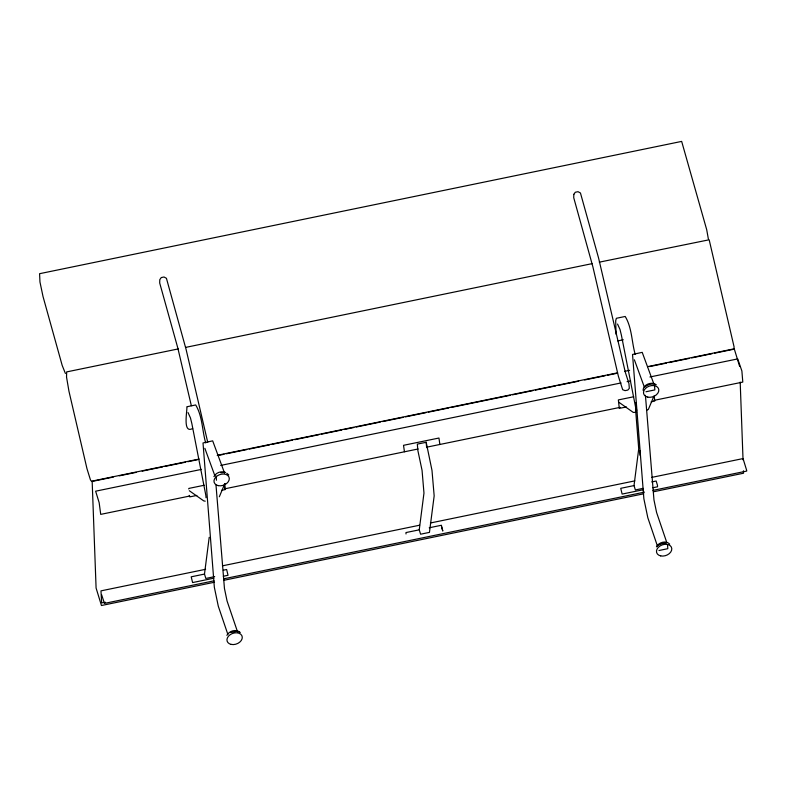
<?xml version="1.0" encoding="UTF-8"?>
<svg xmlns="http://www.w3.org/2000/svg" width="786" height="786" viewBox="0 0 786 786"><rect width="100%" height="100%" fill="white"/><g stroke="black" fill="none" stroke-linecap="round" stroke-linejoin="round"><path stroke-width="1.18" d="M639.961 455.241L639.951 450.781M209.204 537.319L204.488 574.075L205.834 578.447L214.686 576.629M419.252 529.833L423.968 493.077L422.062 470.392L417.857 450.496L417.337 444.11L426.189 442.292L431.995 470.441L434.167 495.887L429.451 532.377L420.598 534.205L419.252 529.833L405.969 532.564L406.018 533.959M643.105 488.352L635.363 489.953L634.017 485.581L638.723 448.826L635.56 409.26M643.056 390.259C643.37 384.757 650.346 381.908 655.033 383.941M188.709 488.961L188.827 488.42L204.183 485.257M219.333 496.772L224.835 483.567M653.932 396.095L648.421 409.31L647.31 410.076M213.91 476.591C216.003 472.563 221.328 470.696 225.503 472.445M226.879 635.363C229.198 630.785 236.399 628.653 240.172 632.622M656.408 546.869C658.717 542.281 665.929 540.149 669.701 544.128M644.569 387.193C647.674 384.334 652.341 383.087 656.31 384.776M657.538 545.965L660.25 544.02M230.73 632.524L236.95 631.256L239.75 632.042M660.122 544.069L666.479 542.762M178.481 348.866L66.663 371.906L66.535 377.074L68.952 391.222L86.971 468.672L90.469 479.951L91.687 481.533L113.331 477.073M185.702 347.383L592.104 263.644M599.315 262.16L709.168 239.779L734.114 347.009L733.77 349.249L714.523 353.209M192.658 428.498C182.185 434.294 187.54 409.987 186.822 406.784L195.685 404.957C202.503 416.177 202.13 430.512 205.686 442.931M617.757 340.908L623.288 339.768M199.172 459.034L92.159 481.081L96.088 588.036L101.453 605.515L214.48 582.23M217.211 455.32L617.6 372.829M624.821 371.336L629.625 370.344M647.664 366.63L734.232 348.797L739.606 366.276M119.344 475.835L136.174 472.366M142.187 471.128L162.633 466.923M165.04 466.422L185.476 462.217M187.883 461.716L197.502 459.731M217.938 455.526L223.951 454.288M226.358 453.787L246.794 449.582M249.201 449.081L269.647 444.876M272.044 444.375L292.49 440.16M294.897 439.669L318.939 434.717M321.346 434.216L341.782 430.011M344.189 429.51L353.808 427.525M356.215 427.034L380.267 422.082M382.664 421.581L403.11 417.376M405.517 416.875L425.953 412.67M428.36 412.169L448.796 407.963M451.203 407.462L510.124 395.329M512.531 394.827L532.967 390.613M535.374 390.121L555.81 385.906M558.217 385.415L578.653 381.2M584.666 379.962L605.112 375.757M607.519 375.256L617.138 373.271M649.6 366.59L666.43 363.122M668.837 362.621L689.273 358.416M691.68 357.915L712.126 353.7M201.432 469.399L95.627 491.191L99.154 502.647L100.716 514.378L189.691 496.045M220.679 465.43L621.068 382.939M627.081 381.701L630.686 380.955M649.924 376.985L737.7 358.907L741.886 370.982L742.79 382.084L653.814 400.418M645.994 391.742L654.846 389.915L654.512 385.798M633.703 396.763L618.356 399.927L619.289 408.396L626.373 406.932M224.56 488.863L418.142 448.973M426.886 447.146L620.144 407.354M196.844 495.435L189.76 496.89L189.239 495.386M221.642 490.326L225.179 489.59L224.698 483.616M651.172 401.823L654.709 401.096L654.316 396.311M205.578 569.31L100.972 590.866L101.649 602.852L105.501 602.292M222.409 565.841L419.606 525.215M430.423 522.985L634.833 480.875M651.663 477.407L743.045 458.572L746.671 470.372L746.7 471.069L652.911 490.395M204.488 574.075L191.204 576.816L192.599 582.573L213.851 578.191M223.312 570.204L226.633 569.516L228.028 575.273L223.303 576.246M429.215 527.779L441.398 525.264L442.793 531.031L441.447 526.659M634.017 485.581L620.734 488.322L622.129 494.08L643.38 489.698M651.732 481.936L656.163 481.022L657.499 485.394L657.548 486.78L652.832 487.752M104.626 603.363L214.038 580.815M223.656 578.83L644.5 492.124M224.098 580.245L643.734 493.785M653.353 491.8L743.536 473.221L743.448 470.794M658.963 550.514L667.815 548.687L667.481 544.57M220.768 472.671L223.981 472.484M663.178 543.332L665.958 543.165M205.234 501.163L203.771 500.918L189.308 490.729M101.591 594.697L104.381 603.176M226.781 473.27L228.746 474.901M617.55 324.058L619.987 329.403L621.382 335.111L636.601 412.286L633.3 412.424L618.837 402.236M188.031 412.562L190.458 417.906L191.853 423.605L205.834 495.298M634.381 359.801L644.402 387.233M204.851 448.305L214.873 475.736M65.415 373.478L62.182 365.402L43.014 296.499L39.958 281.958L39.585 273.695L681.659 141.401L706.712 229.738L708.363 238.973M653.697 383.489L642.211 352.354L632.534 354.466L643.872 498.756L647.811 517.699L657.42 545.985M224.58 473.143L212.682 440.848L203.014 442.96L214.342 587.26L218.292 606.202L227.891 634.489M404.446 451.763L403.523 445.318L438.952 438.028L439.875 444.473M666.705 542.281L656.595 512.511L653.962 499.886L645.424 395.309M237.569 631.924L227.066 601.015L224.442 588.39L215.993 485.021M207.73 442.272L186.115 349.505L166.426 278.293L164.009 276.996L161.258 277.566L159.784 279.669L159.696 283.009L177.852 348.159L191.342 405.714M635.206 354.427C631.659 342.018 632.032 327.683 625.204 316.463L616.352 318.291L615.684 320.776L616.067 334.266M635.589 402.609L636.67 410.567M426.189 442.292L426.631 447.607M224.403 484.874L224.658 488.086M216.13 476.129L216.464 480.236M205.903 496.113L206.03 497.764M740.186 382.075L743.045 459.859M573.809 194.358L573.731 197.708L592.919 266.965L618.376 376.239L622.679 389.718L625.086 390.642L627.837 390.082L629.321 388.353L628.918 383.421L625.361 372.426L598.578 258.034L580.451 192.992L578.034 191.696L575.283 192.256L573.809 194.358M218.213 485.63A7.88 5.62 -19.1 0 0 229.296 478.33A7.88 5.62 -19.1 0 0 217.408 475.776A7.88 5.62 -19.1 0 0 218.213 485.63M647.743 397.127A7.88 5.62 -19.1 0 0 658.815 389.836A7.88 5.62 -19.1 0 0 646.937 387.272A7.88 5.62 -19.1 0 0 647.743 397.127M231.182 644.402A7.88 5.62 -19.1 0 0 242.265 637.102A7.88 5.62 -19.1 0 0 230.377 634.548A7.88 5.62 -19.1 0 0 231.182 644.402M660.712 555.899A7.88 5.62 -19.1 0 0 671.784 548.608A7.88 5.62 -19.1 0 0 659.906 546.044A7.88 5.62 -19.1 0 0 660.712 555.899"/></g></svg>
